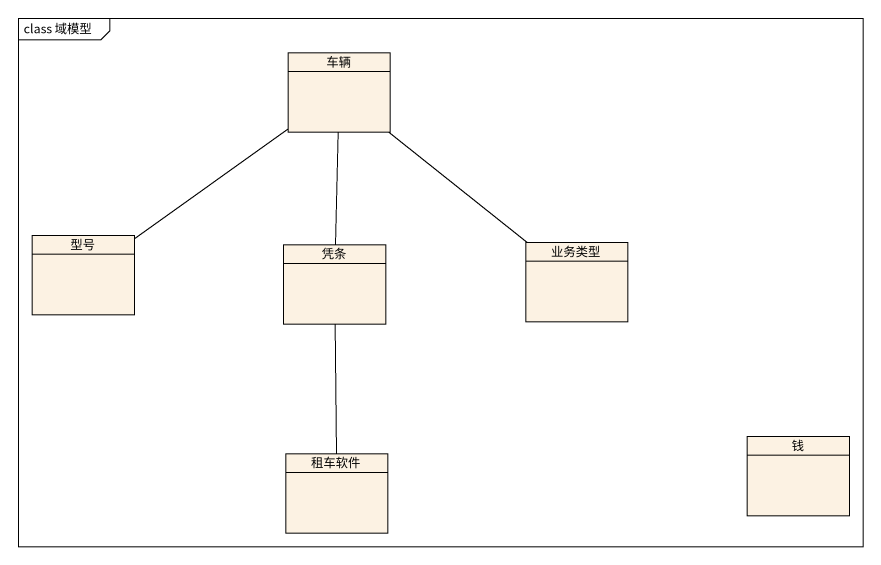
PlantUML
@startuml
mainframe class 域模型
hide circle
hide empty members
class 车辆
class 型号
class 凭条
class 业务类型
class 租车软件
class 钱
车辆 -- 型号
车辆 -- 凭条
车辆 -- 业务类型
租车软件 -up- 凭条
@enduml
